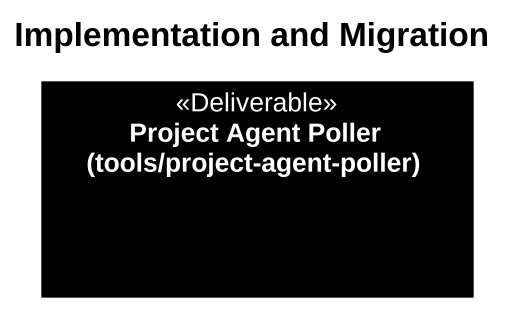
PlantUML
@startuml
title Implementation and Migration
hide circle
hide empty members
class "Project Agent Poller (tools/project-agent-poller)" as Project_Agent_Poller_tools <<Deliverable>> #000000
@enduml
